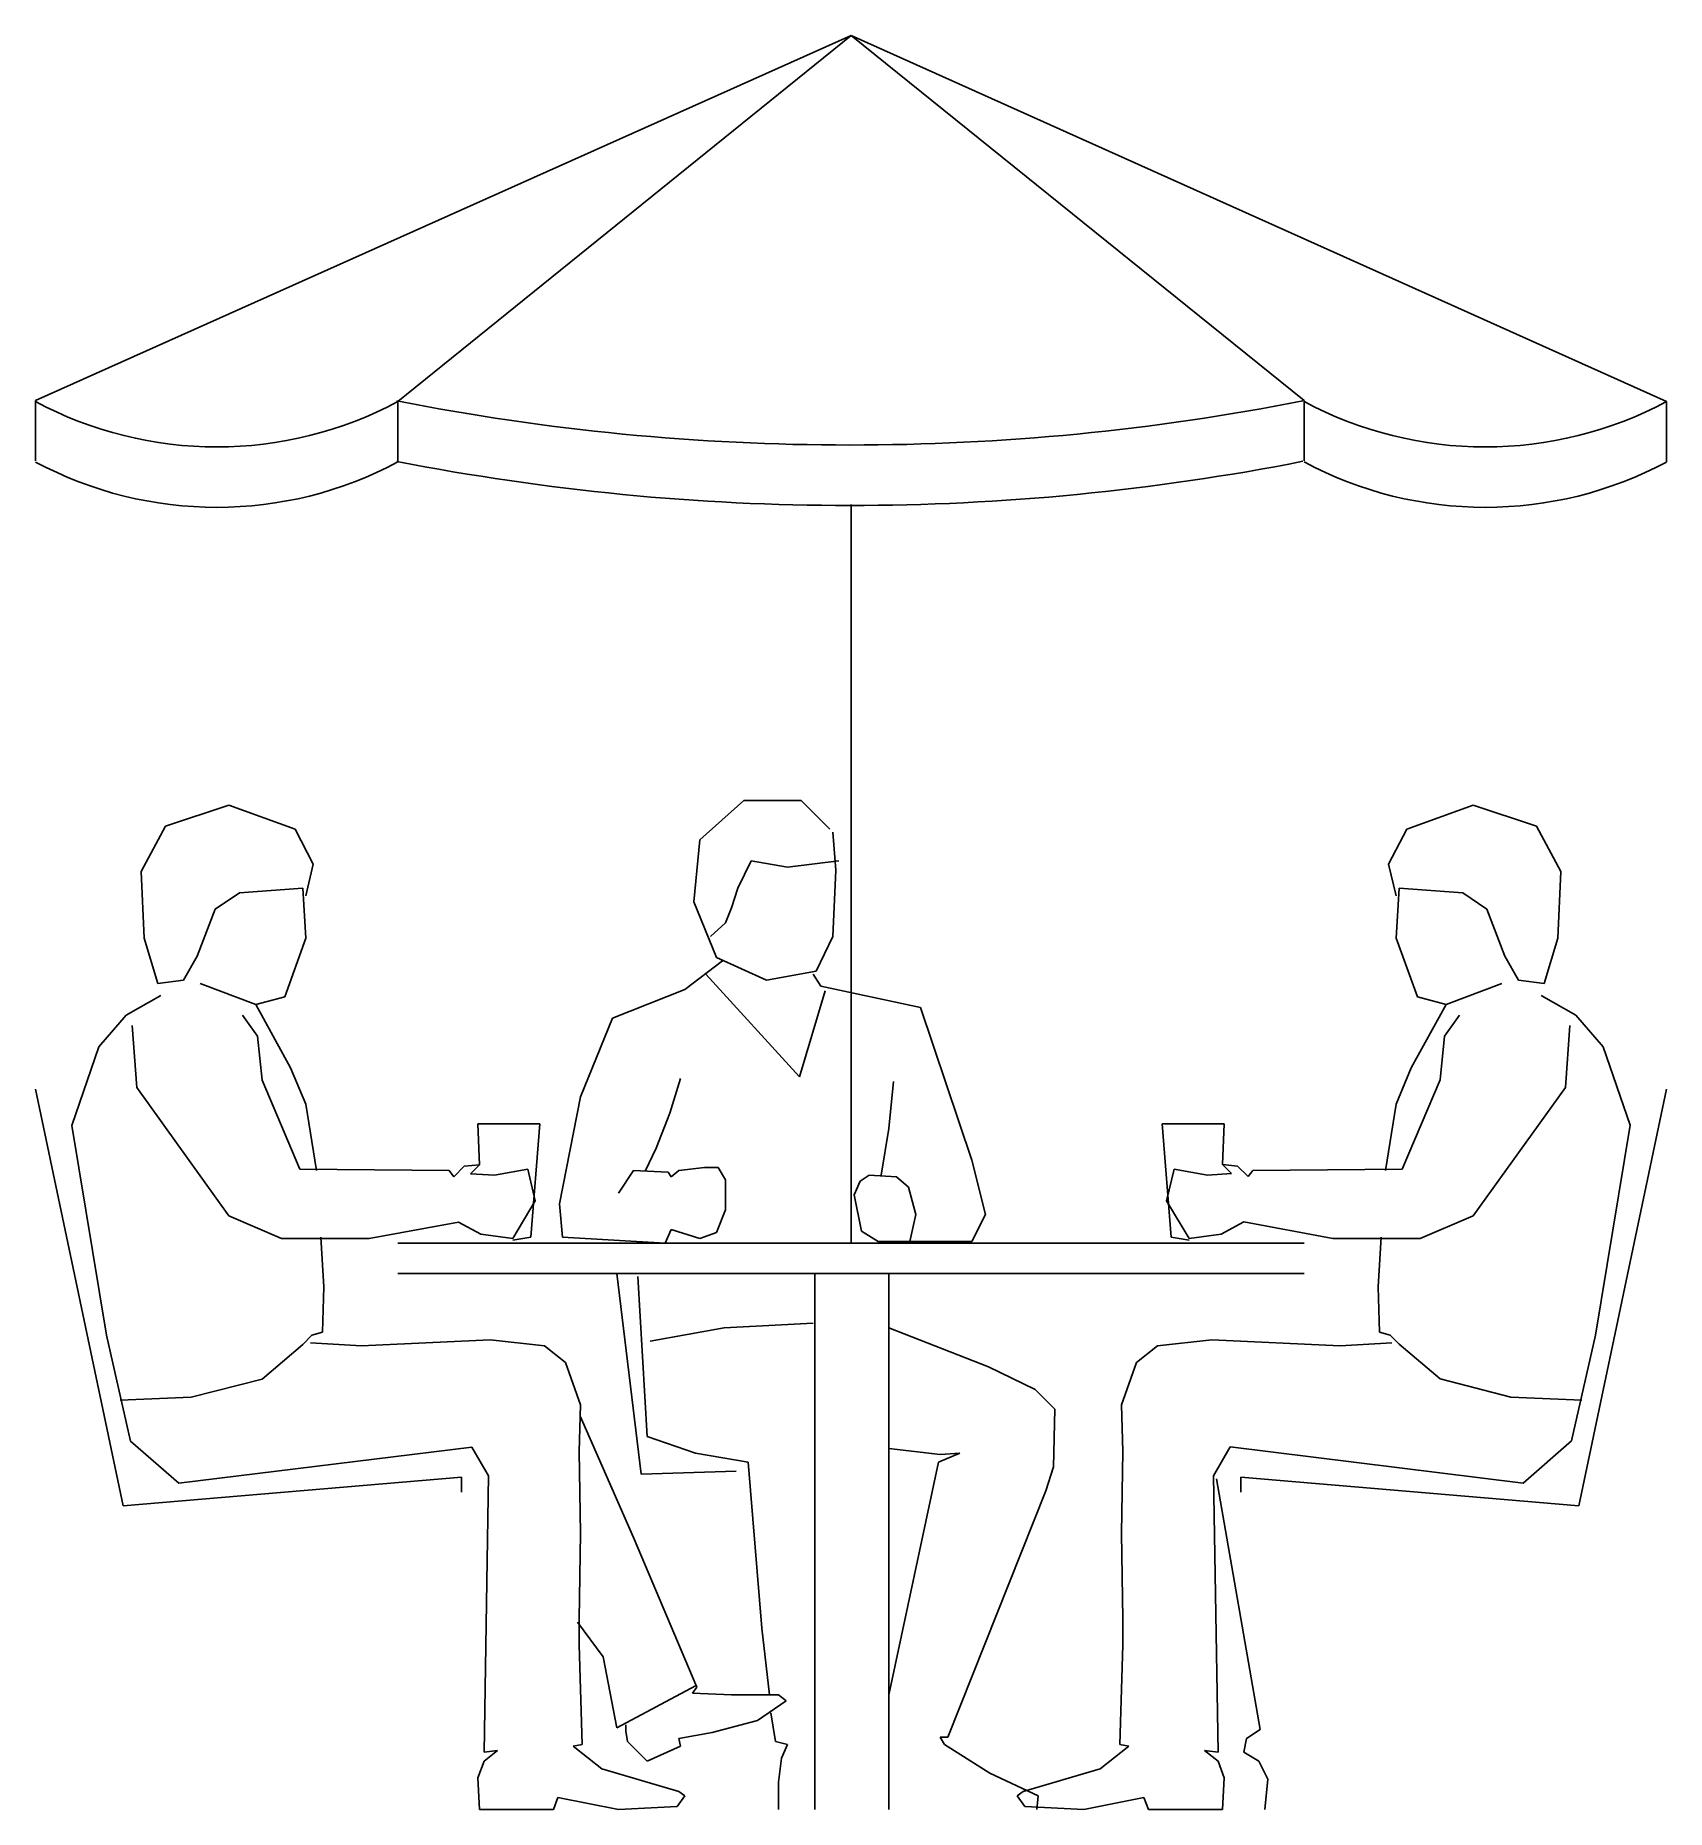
# Model space of a CAD drawing. Header units: millimetres. Extents: x -1579.29 to -1577.41, y 1770.07 to 1772.11.
import ezdxf

# ---------------------------------------------------------------- set-up
doc = ezdxf.new("R2010")
doc.units = ezdxf.units.MM
doc.header["$LTSCALE"] = 10
doc.layers.add('Humanos', color=2, linetype='Continuous')

msp = doc.modelspace()

# ---------------------------------------------------------------- linework, layer by layer
at = {"layer": 'Humanos'}
for p, q in [((-1579.288, 1771.6898), (-1578.3483, 1772.1102)), ((-1578.8704, 1771.6884), (-1578.3483, 1772.1102)), ((-1577.4087, 1771.6884), (-1578.3483, 1772.1102)), ((-1577.8263, 1771.6898), (-1578.3483, 1772.1102)), ((-1579.288, 1771.6202), (-1579.288, 1771.6898)), ((-1578.8704, 1771.6188), (-1578.8704, 1771.6884)), ((-1577.8263, 1771.6202), (-1577.8263, 1771.6898)), ((-1577.4087, 1771.6188), (-1577.4087, 1771.6884)), ((-1578.3483, 1770.7188), (-1578.3483, 1771.5697)), ((-1579.0653, 1771.2235), (-1579.1384, 1771.1991)), ((-1578.9887, 1771.1956), (-1579.0653, 1771.2235)), ((-1578.472, 1771.2287), (-1578.5224, 1771.1834)), ((-1578.4058, 1771.2287), (-1578.472, 1771.2287)), ((-1578.3728, 1771.1956), (-1578.4058, 1771.2287)), ((-1577.708, 1771.1956), (-1577.6315, 1771.2235)), ((-1577.6315, 1771.2235), (-1577.5584, 1771.1991)), ((-1579.1384, 1771.1991), (-1579.1662, 1771.1469)), ((-1578.9679, 1771.1556), (-1578.9887, 1771.1956)), ((-1577.7289, 1771.1556), (-1577.708, 1771.1956)), ((-1577.5584, 1771.1991), (-1577.5305, 1771.1469)), ((-1578.5224, 1771.1834), (-1578.5294, 1771.1121)), ((-1578.3658, 1771.1486), (-1578.3693, 1771.1921)), ((-1578.9766, 1771.1191), (-1578.9679, 1771.1556)), ((-1578.4633, 1771.1591), (-1578.4789, 1771.1278)), ((-1578.4215, 1771.1521), (-1578.4633, 1771.1591)), ((-1578.3623, 1771.1591), (-1578.4215, 1771.1521)), ((-1577.7202, 1771.1191), (-1577.7289, 1771.1556)), ((-1579.1662, 1771.1469), (-1579.1627, 1771.0703)), ((-1578.3693, 1771.0721), (-1578.3658, 1771.1486)), ((-1577.5305, 1771.1469), (-1577.534, 1771.0703)), ((-1579.081, 1771.1034), (-1579.0531, 1771.1225)), ((-1579.0531, 1771.1225), (-1578.98, 1771.1278)), ((-1578.98, 1771.1278), (-1578.9766, 1771.0703)), ((-1578.4789, 1771.1278), (-1578.4859, 1771.1051)), ((-1577.7167, 1771.1278), (-1577.7202, 1771.0703)), ((-1577.6436, 1771.1225), (-1577.7167, 1771.1278)), ((-1577.6158, 1771.1034), (-1577.6436, 1771.1225)), ((-1579.1018, 1771.0495), (-1579.081, 1771.1034)), ((-1578.5294, 1771.1121), (-1578.5033, 1771.0477)), ((-1578.4859, 1771.1051), (-1578.4928, 1771.0877)), ((-1577.5949, 1771.0495), (-1577.6158, 1771.1034)), ((-1578.4928, 1771.0877), (-1578.5102, 1771.0721)), ((-1579.1627, 1771.0703), (-1579.1471, 1771.0181)), ((-1578.9766, 1771.0703), (-1579.0009, 1771.0025)), ((-1578.3884, 1771.0321), (-1578.3693, 1771.0721)), ((-1577.7202, 1771.0703), (-1577.6958, 1771.0025)), ((-1577.534, 1771.0703), (-1577.5497, 1771.0181)), ((-1579.1175, 1771.0216), (-1579.1018, 1771.0495)), ((-1578.4963, 1771.0442), (-1578.5398, 1771.0112)), ((-1578.5033, 1771.0477), (-1578.4459, 1771.0216)), ((-1578.4459, 1771.0216), (-1578.3884, 1771.0321)), ((-1577.5793, 1771.0216), (-1577.5949, 1771.0495)), ((-1579.1471, 1771.0181), (-1579.1175, 1771.0216)), ((-1579.034, 1770.9938), (-1579.0984, 1771.0181)), ((-1578.5398, 1771.0112), (-1578.6233, 1770.9781)), ((-1578.5155, 1771.0286), (-1578.4076, 1770.9103)), ((-1578.3919, 1771.0286), (-1578.3832, 1771.0147)), ((-1578.3832, 1771.0147), (-1578.2683, 1770.9903)), ((-1577.6628, 1770.9938), (-1577.5984, 1771.0181)), ((-1577.5497, 1771.0181), (-1577.5793, 1771.0216)), ((-1579.1436, 1771.0042), (-1579.1836, 1770.9816)), ((-1579.0009, 1771.0025), (-1579.034, 1770.9938)), ((-1579.034, 1770.9938), (-1578.994, 1770.9207)), ((-1578.4076, 1770.9103), (-1578.378, 1771.0094)), ((-1577.6628, 1770.9938), (-1577.7028, 1770.9207)), ((-1577.6958, 1771.0025), (-1577.6628, 1770.9938)), ((-1577.5532, 1771.0042), (-1577.5131, 1770.9816)), ((-1579.1836, 1770.9816), (-1579.2149, 1770.9451)), ((-1579.0322, 1770.9572), (-1579.0496, 1770.9816)), ((-1578.6233, 1770.9781), (-1578.6599, 1770.8875)), ((-1578.2683, 1770.9903), (-1578.2091, 1770.8145)), ((-1577.6645, 1770.9572), (-1577.6471, 1770.9816)), ((-1577.5131, 1770.9816), (-1577.4818, 1770.9451)), ((-1579.1767, 1770.9694), (-1579.1714, 1770.898)), ((-1579.027, 1770.9067), (-1579.0322, 1770.9572)), ((-1577.6697, 1770.9068), (-1577.6645, 1770.9572)), ((-1577.5201, 1770.9694), (-1577.5253, 1770.8981)), ((-1579.2149, 1770.9451), (-1579.2463, 1770.8545)), ((-1577.4818, 1770.9451), (-1577.4505, 1770.8546)), ((-1578.994, 1770.9207), (-1578.9766, 1770.8788)), ((-1577.7028, 1770.9207), (-1577.7202, 1770.8789)), ((-1579.1871, 1770.416), (-1579.288, 1770.8962)), ((-1579.1714, 1770.898), (-1579.0653, 1770.7501)), ((-1578.9835, 1770.804), (-1579.027, 1770.9067)), ((-1578.545, 1770.9085), (-1578.5572, 1770.8684)), ((-1578.2996, 1770.9049), (-1578.3048, 1770.851)), ((-1577.7132, 1770.8041), (-1577.6697, 1770.9068)), ((-1577.5253, 1770.8981), (-1577.6315, 1770.7502)), ((-1577.5097, 1770.4161), (-1577.4087, 1770.8962)), ((-1578.9766, 1770.8788), (-1578.9644, 1770.8023)), ((-1578.6599, 1770.8875), (-1578.6842, 1770.764)), ((-1578.5572, 1770.8684), (-1578.5729, 1770.8284)), ((-1577.7202, 1770.8789), (-1577.7324, 1770.8024)), ((-1579.2463, 1770.8545), (-1579.2062, 1770.6126)), ((-1578.7782, 1770.8562), (-1578.7069, 1770.8562)), ((-1578.7765, 1770.8092), (-1578.7782, 1770.8562)), ((-1578.7069, 1770.8562), (-1578.7173, 1770.7257)), ((-1578.3048, 1770.851), (-1578.3135, 1770.7971)), ((-1577.9899, 1770.8563), (-1577.9795, 1770.7258)), ((-1577.9186, 1770.8563), (-1577.9899, 1770.8563)), ((-1577.9203, 1770.8093), (-1577.9186, 1770.8563)), ((-1577.4505, 1770.8546), (-1577.4905, 1770.6127)), ((-1578.5729, 1770.8284), (-1578.5851, 1770.8023)), ((-1578.7939, 1770.8075), (-1578.806, 1770.7953)), ((-1578.7765, 1770.8092), (-1578.7939, 1770.8075)), ((-1578.7869, 1770.7988), (-1578.7765, 1770.8092)), ((-1578.2091, 1770.8145), (-1578.1935, 1770.7518)), ((-1577.9203, 1770.8093), (-1577.9029, 1770.8076)), ((-1577.9099, 1770.7989), (-1577.9203, 1770.8093)), ((-1577.9029, 1770.8076), (-1577.8907, 1770.7954)), ((-1578.8113, 1770.8023), (-1578.9835, 1770.804)), ((-1578.806, 1770.7953), (-1578.8113, 1770.8023)), ((-1578.7591, 1770.7971), (-1578.7869, 1770.7988)), ((-1578.7208, 1770.804), (-1578.7591, 1770.7971)), ((-1578.7121, 1770.7675), (-1578.7208, 1770.804)), ((-1578.599, 1770.8023), (-1578.6164, 1770.7762)), ((-1578.559, 1770.8005), (-1578.599, 1770.8023)), ((-1578.5555, 1770.7953), (-1578.559, 1770.8005)), ((-1578.5468, 1770.8023), (-1578.5555, 1770.7953)), ((-1578.5172, 1770.8058), (-1578.5468, 1770.8023)), ((-1578.5015, 1770.8058), (-1578.5172, 1770.8058)), ((-1578.4928, 1770.7918), (-1578.5015, 1770.8058)), ((-1578.4928, 1770.757), (-1578.4928, 1770.7918)), ((-1578.3449, 1770.7744), (-1578.3379, 1770.7901)), ((-1578.3379, 1770.7901), (-1578.3275, 1770.7971)), ((-1578.3275, 1770.7971), (-1578.2961, 1770.7953)), ((-1578.2961, 1770.7953), (-1578.2822, 1770.7831)), ((-1577.9847, 1770.7676), (-1577.976, 1770.8041)), ((-1577.976, 1770.8041), (-1577.9377, 1770.7972)), ((-1577.9377, 1770.7972), (-1577.9099, 1770.7989)), ((-1577.8907, 1770.7954), (-1577.8855, 1770.8024)), ((-1577.8855, 1770.8024), (-1577.7132, 1770.8041)), ((-1578.7382, 1770.724), (-1578.7121, 1770.7675)), ((-1578.3362, 1770.7327), (-1578.3449, 1770.7744)), ((-1578.2822, 1770.7831), (-1578.2735, 1770.7518)), ((-1577.9586, 1770.7241), (-1577.9847, 1770.7676)), ((-1579.0653, 1770.7501), (-1579.0044, 1770.724)), ((-1578.6842, 1770.764), (-1578.6808, 1770.7257)), ((-1578.5033, 1770.7309), (-1578.4928, 1770.757)), ((-1578.2735, 1770.7518), (-1578.2805, 1770.7205)), ((-1578.1935, 1770.7518), (-1578.2091, 1770.7205)), ((-1577.6315, 1770.7502), (-1577.6924, 1770.7241)), ((-1578.9557, 1770.6683), (-1578.9592, 1770.7257)), ((-1578.9035, 1770.724), (-1578.8008, 1770.7431)), ((-1578.8008, 1770.7431), (-1578.7747, 1770.7292)), ((-1578.7747, 1770.7292), (-1578.7382, 1770.724)), ((-1578.7173, 1770.7257), (-1578.7382, 1770.7222)), ((-1578.6808, 1770.7257), (-1578.5624, 1770.7188)), ((-1578.5624, 1770.7188), (-1578.5555, 1770.7344)), ((-1578.5555, 1770.7344), (-1578.5224, 1770.724)), ((-1578.5224, 1770.724), (-1578.5033, 1770.7309)), ((-1578.317, 1770.7205), (-1578.3362, 1770.7327)), ((-1577.9795, 1770.7258), (-1577.9586, 1770.7223)), ((-1577.922, 1770.7293), (-1577.9586, 1770.7241)), ((-1577.8959, 1770.7432), (-1577.922, 1770.7293)), ((-1577.7933, 1770.7241), (-1577.8959, 1770.7432)), ((-1577.7411, 1770.6684), (-1577.7376, 1770.7258)), ((-1579.0044, 1770.724), (-1578.9035, 1770.724)), ((-1578.8704, 1770.7188), (-1577.8263, 1770.7188)), ((-1578.2091, 1770.7205), (-1578.317, 1770.7205)), ((-1577.6924, 1770.7241), (-1577.7933, 1770.7241)), ((-1578.9574, 1770.6161), (-1578.9557, 1770.6683)), ((-1578.8704, 1770.684), (-1577.8263, 1770.684)), ((-1578.6181, 1770.684), (-1578.5903, 1770.4525)), ((-1578.5938, 1770.6805), (-1578.5833, 1770.496)), ((-1578.3902, 1770.684), (-1578.3902, 1770.0663)), ((-1578.3048, 1770.684), (-1578.3048, 1770.0663)), ((-1577.7393, 1770.6162), (-1577.7411, 1770.6684)), ((-1578.4946, 1770.6213), (-1578.4285, 1770.6248)), ((-1578.4285, 1770.6248), (-1578.3919, 1770.6265)), ((-1579.2062, 1770.6126), (-1579.1784, 1770.4908)), ((-1578.98, 1770.6022), (-1578.9696, 1770.6126)), ((-1578.9122, 1770.6004), (-1578.9713, 1770.6039)), ((-1578.9696, 1770.6126), (-1578.9574, 1770.6161)), ((-1578.7643, 1770.6074), (-1578.9122, 1770.6004)), ((-1578.7016, 1770.6004), (-1578.7643, 1770.6074)), ((-1578.5798, 1770.6057), (-1578.4946, 1770.6213)), ((-1578.3048, 1770.6213), (-1578.19, 1770.5761)), ((-1577.9951, 1770.6005), (-1577.9325, 1770.6075)), ((-1577.9325, 1770.6075), (-1577.7846, 1770.6005)), ((-1577.7846, 1770.6005), (-1577.7254, 1770.604)), ((-1577.7272, 1770.6127), (-1577.7393, 1770.6162)), ((-1577.7167, 1770.6023), (-1577.7272, 1770.6127)), ((-1577.4905, 1770.6127), (-1577.5184, 1770.4909)), ((-1579.027, 1770.5622), (-1578.98, 1770.6022)), ((-1578.6773, 1770.5813), (-1578.7016, 1770.6004)), ((-1578.0195, 1770.5814), (-1577.9951, 1770.6005)), ((-1577.6697, 1770.5623), (-1577.7167, 1770.6023)), ((-1579.1088, 1770.5413), (-1579.027, 1770.5622)), ((-1578.6599, 1770.5326), (-1578.6773, 1770.5813)), ((-1578.19, 1770.5761), (-1578.1361, 1770.55)), ((-1578.0369, 1770.5327), (-1578.0195, 1770.5814)), ((-1577.588, 1770.5414), (-1577.6697, 1770.5623)), ((-1579.1906, 1770.5378), (-1579.1088, 1770.5413)), ((-1578.1361, 1770.55), (-1578.1134, 1770.5274)), ((-1577.5062, 1770.5379), (-1577.588, 1770.5414)), ((-1578.6616, 1770.4786), (-1578.6599, 1770.5326)), ((-1578.1134, 1770.5274), (-1578.1152, 1770.4612)), ((-1578.0351, 1770.4787), (-1578.0369, 1770.5327)), ((-1578.6599, 1770.5187), (-1578.599, 1770.3795)), ((-1579.1784, 1770.4908), (-1579.1227, 1770.4421)), ((-1579.1227, 1770.4421), (-1578.7852, 1770.4839)), ((-1578.7852, 1770.4839), (-1578.766, 1770.4508)), ((-1578.5833, 1770.496), (-1578.5276, 1770.4769)), ((-1578.3048, 1770.4821), (-1578.2457, 1770.4752)), ((-1577.9116, 1770.484), (-1577.9307, 1770.4509)), ((-1577.574, 1770.4422), (-1577.9116, 1770.484)), ((-1577.5184, 1770.4909), (-1577.574, 1770.4422)), ((-1578.6599, 1770.3847), (-1578.6616, 1770.4786)), ((-1578.5276, 1770.4769), (-1578.4667, 1770.4665)), ((-1578.4667, 1770.4665), (-1578.4511, 1770.2751)), ((-1578.2474, 1770.4665), (-1578.3048, 1770.1985)), ((-1578.2231, 1770.4769), (-1578.2474, 1770.4665)), ((-1578.2457, 1770.4752), (-1578.2231, 1770.4769)), ((-1578.1152, 1770.4612), (-1578.1239, 1770.4334)), ((-1578.0369, 1770.3848), (-1578.0351, 1770.4787)), ((-1578.7973, 1770.4491), (-1579.1871, 1770.416)), ((-1578.7973, 1770.4317), (-1578.7973, 1770.4491)), ((-1578.766, 1770.4508), (-1578.7712, 1770.1324)), ((-1578.5903, 1770.4525), (-1578.4807, 1770.456)), ((-1577.9307, 1770.4509), (-1577.9255, 1770.1325)), ((-1577.9273, 1770.4474), (-1577.8768, 1770.1586)), ((-1577.8994, 1770.4491), (-1577.5097, 1770.4161)), ((-1577.8994, 1770.4317), (-1577.8994, 1770.4491)), ((-1578.1239, 1770.4334), (-1578.237, 1770.1498)), ((-1578.6616, 1770.2855), (-1578.6599, 1770.3847)), ((-1578.599, 1770.3795), (-1578.5259, 1770.2072)), ((-1578.0351, 1770.2856), (-1578.0369, 1770.3848)), ((-1578.6338, 1770.242), (-1578.6634, 1770.282)), ((-1578.6616, 1770.2559), (-1578.6616, 1770.2855)), ((-1578.0351, 1770.256), (-1578.0351, 1770.2856)), ((-1578.6581, 1770.1411), (-1578.6616, 1770.2559)), ((-1578.4511, 1770.2751), (-1578.4424, 1770.1985)), ((-1578.0386, 1770.1412), (-1578.0351, 1770.256)), ((-1578.6181, 1770.1602), (-1578.6338, 1770.242)), ((-1578.5276, 1770.2089), (-1578.6181, 1770.1602)), ((-1578.5259, 1770.2072), (-1578.5311, 1770.2002)), ((-1578.5311, 1770.2002), (-1578.4859, 1770.1985)), ((-1578.4859, 1770.1985), (-1578.4319, 1770.1985)), ((-1578.4319, 1770.1985), (-1578.4232, 1770.1915)), ((-1578.4232, 1770.1915), (-1578.4563, 1770.1689)), ((-1578.4406, 1770.1776), (-1578.4354, 1770.1446)), ((-1578.6077, 1770.1567), (-1578.6077, 1770.1637)), ((-1578.6059, 1770.1446), (-1578.6077, 1770.1567)), ((-1578.5085, 1770.155), (-1578.5468, 1770.148)), ((-1578.4563, 1770.1689), (-1578.5085, 1770.155)), ((-1577.8768, 1770.1586), (-1577.8925, 1770.1481)), ((-1578.7556, 1770.1341), (-1578.7712, 1770.1219)), ((-1578.7712, 1770.1324), (-1578.7556, 1770.1341)), ((-1578.6686, 1770.1393), (-1578.6581, 1770.1411)), ((-1578.6355, 1770.1132), (-1578.6686, 1770.1393)), ((-1578.5833, 1770.1219), (-1578.6059, 1770.1446)), ((-1578.545, 1770.1393), (-1578.5833, 1770.1219)), ((-1578.5468, 1770.148), (-1578.545, 1770.1393)), ((-1578.4354, 1770.1446), (-1578.4215, 1770.1411)), ((-1578.4215, 1770.1411), (-1578.4285, 1770.1254)), ((-1578.2457, 1770.1498), (-1578.2405, 1770.1411)), ((-1578.237, 1770.1498), (-1578.2457, 1770.1498)), ((-1578.2405, 1770.1411), (-1578.1883, 1770.108)), ((-1578.0612, 1770.1133), (-1578.0282, 1770.1394)), ((-1578.0282, 1770.1394), (-1578.0386, 1770.1412)), ((-1577.9412, 1770.1342), (-1577.9255, 1770.122)), ((-1577.9255, 1770.1325), (-1577.9412, 1770.1342)), ((-1577.8925, 1770.1481), (-1577.8959, 1770.1325)), ((-1577.8959, 1770.1325), (-1577.8785, 1770.122)), ((-1578.7712, 1770.1219), (-1578.7782, 1770.1028)), ((-1578.5468, 1770.0871), (-1578.6355, 1770.1132)), ((-1578.4285, 1770.1254), (-1578.4319, 1770.0976)), ((-1578.1499, 1770.0872), (-1578.0612, 1770.1133)), ((-1577.9255, 1770.122), (-1577.9186, 1770.1029)), ((-1577.8785, 1770.122), (-1577.8681, 1770.1012)), ((-1578.7782, 1770.1028), (-1578.7765, 1770.0663)), ((-1578.4319, 1770.0976), (-1578.4319, 1770.0663)), ((-1578.1883, 1770.108), (-1578.1326, 1770.0819)), ((-1577.9186, 1770.1029), (-1577.9203, 1770.0664)), ((-1577.8681, 1770.1012), (-1577.8716, 1770.0664)), ((-1578.6912, 1770.0663), (-1578.686, 1770.0802)), ((-1578.686, 1770.0802), (-1578.6164, 1770.0663)), ((-1578.5485, 1770.0697), (-1578.5398, 1770.0819)), ((-1578.5398, 1770.0819), (-1578.5468, 1770.0871)), ((-1578.1569, 1770.082), (-1578.1499, 1770.0872)), ((-1578.1482, 1770.0698), (-1578.1569, 1770.082)), ((-1578.1326, 1770.0819), (-1578.1343, 1770.0663)), ((-1578.0108, 1770.0803), (-1578.0803, 1770.0664)), ((-1578.0056, 1770.0664), (-1578.0108, 1770.0803)), ((-1578.7765, 1770.0663), (-1578.6912, 1770.0663)), ((-1578.6164, 1770.0663), (-1578.5485, 1770.0697)), ((-1578.0803, 1770.0664), (-1578.1482, 1770.0698)), ((-1577.9203, 1770.0664), (-1578.0056, 1770.0664))]:
    msp.add_line(p, q, dxfattribs=at)
for centre, radius, start, end in [((-1579.0792, 1772.0795), 0.4434, 241.911, 298.0989), ((-1578.3497, 1774.3443), 2.706, 258.8776, 281.1228), ((-1577.6175, 1772.0795), 0.4434, 241.901, 298.089), ((-1579.0792, 1772.0099), 0.4434, 241.911, 298.0989), ((-1578.3497, 1774.2747), 2.706, 258.8776, 281.1231), ((-1577.6175, 1772.0099), 0.4434, 241.901, 298.089)]:
    msp.add_arc(centre, radius, start, end, dxfattribs=at)

doc.saveas('drawing.dxf')
